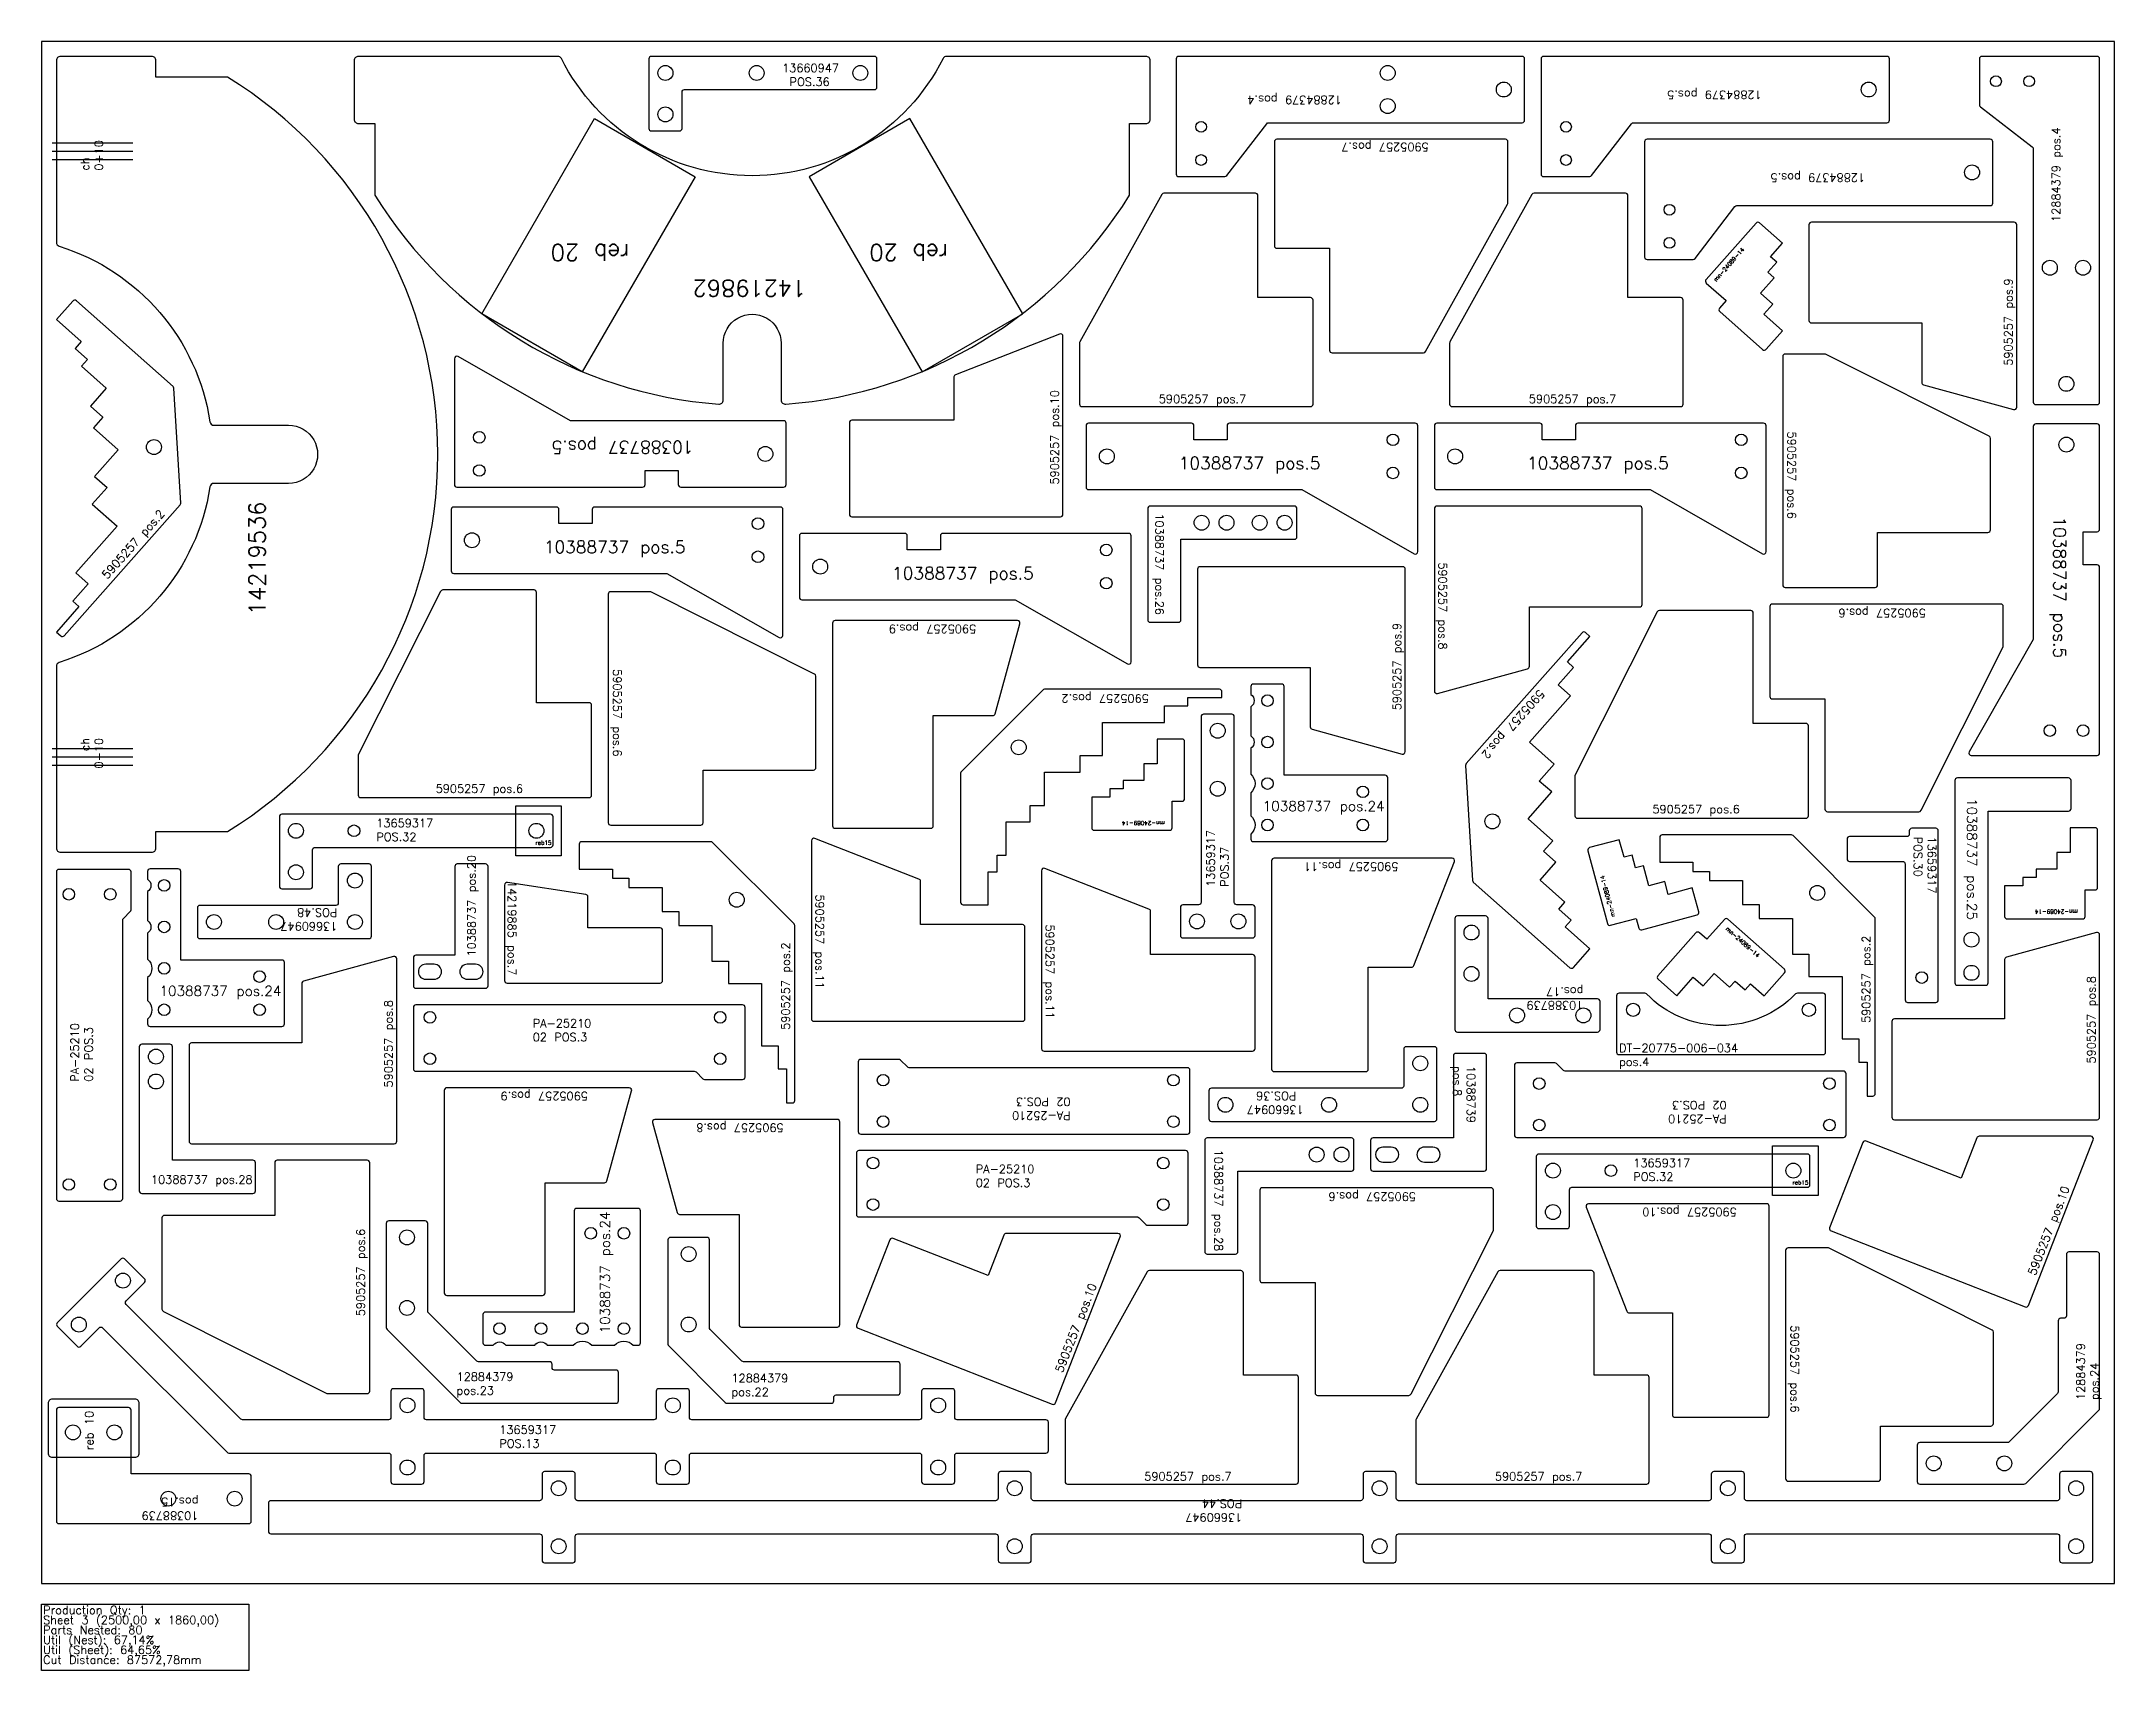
# Model space of a CAD drawing. Header units: millimetres. Extents: x 5250 to 7750, y -105 to 1860.
import ezdxf

# ---------------------------------------------------------------- set-up
doc = ezdxf.new("R2010")
doc.units = ezdxf.units.MM
for name, color, linetype in [('10388737v0', 7, 'Continuous'), ('10388739v0', 7, 'Continuous'), ('12884379v00', 7, 'Continuous'), ('13660947v0', 7, 'Continuous'), ('14219536', 7, 'Continuous'), ('14219862', 7, 'Continuous'), ('14219885', 7, 'Continuous'), ('5905257', 7, 'Continuous'), ('Chanfro', 7, 'Continuous'), ('DT-20775-006-034', 7, 'Continuous'), ('mn-24089-14', 7, 'Continuous'), ('PA-25210-02', 7, 'Continuous'), ('Rebaixo', 7, 'Continuous'), ('sheet', 24, 'Continuous'), ('Stats', 7, 'Continuous'), ('Texto', 7, 'Continuous')]:
    doc.layers.add(name, color=color, linetype=linetype)
doc.styles.get("Standard").update_dxf_attribs({"font": 'txt.shx'})

msp = doc.modelspace()

# ---------------------------------------------------------------- linework, layer by layer
at = {"color": 2}
for points in [[(6713.5, 781.6), (6713.5, 815.6, 0.414214), (6710.5, 818.6), (6691.5, 818.6, -0.414214), (6688.5, 821.6), (6688.5, 1045.6, 0.414214), (6685.5, 1048.6), (6651.5, 1048.6, 0.414214), (6648.5, 1045.6), (6648.5, 821.6, -0.414214), (6645.5, 818.6), (6626.5, 818.6, 0.414214), (6623.5, 815.6), (6623.5, 781.6, 0.414214), (6626.5, 778.6), (6710.5, 778.6, 0.414214)], [(7427.5, 897.9), (7427.5, 873.9, 0.414214), (7430.5, 870.9), (7494.5, 870.9, -0.414214), (7497.5, 867.9), (7497.5, 703.9, 0.414214), (7500.5, 700.9), (7534.5, 700.9, 0.414214), (7537.5, 703.9), (7537.5, 907.9, 0.414214), (7534.5, 910.9), (7505.5, 910.9, 0.414214), (7502.5, 907.9), (7502.5, 903.9, -0.414214), (7499.5, 900.9), (7430.5, 900.9, 0.414214)], [(5668.4, 197.4), (5492.6, 197.4, -0.198912), (5490.5, 198.3), (5352.1, 336.7, -0.414214), (5352.1, 340.9), (5374.3, 363.2, 0.414214), (5374.3, 367.5), (5350.3, 391.5, 0.414214), (5346.1, 391.5), (5269, 314.4, 0.414214), (5269, 310.2), (5293, 286.1, 0.414214), (5297.3, 286.1), (5319.5, 308.4, -0.414213), (5323.8, 308.4), (5473.9, 158.3, 0.198912), (5476, 157.4), (5668.4, 157.4, -0.414214), (5671.4, 154.4), (5671.4, 122.9, 0.414214), (5674.4, 119.9), (5708.4, 119.9, 0.414214), (5711.4, 122.9), (5711.4, 154.4, -0.414214), (5714.4, 157.4), (5988.4, 157.4, -0.414214), (5991.4, 154.4), (5991.4, 122.9, 0.414214), (5994.4, 119.9), (6028.4, 119.9, 0.414214), (6031.4, 122.9), (6031.4, 154.4, -0.414214), (6034.4, 157.4), (6308.4, 157.4, -0.414214), (6311.4, 154.4), (6311.4, 122.9, 0.414214), (6314.4, 119.9), (6348.4, 119.9, 0.414214), (6351.4, 122.9), (6351.4, 154.4, -0.414214), (6354.4, 157.4), (6461.4, 157.4, 0.414214), (6464.4, 160.4), (6464.4, 194.4, 0.414214), (6461.4, 197.4), (6354.4, 197.4, -0.414214), (6351.4, 200.4), (6351.4, 231.9, 0.414214), (6348.4, 234.9), (6314.4, 234.9, 0.414214), (6311.4, 231.9), (6311.4, 200.4, -0.414214), (6308.4, 197.4), (6034.4, 197.4, -0.414214), (6031.4, 200.4), (6031.4, 231.9, 0.414214), (6028.4, 234.9), (5994.4, 234.9, 0.414214), (5991.4, 231.9), (5991.4, 200.4, -0.414214), (5988.4, 197.4), (5714.4, 197.4, -0.414214), (5711.4, 200.4), (5711.4, 231.9, 0.414214), (5708.4, 234.9), (5674.4, 234.9, 0.414214), (5671.4, 231.9), (5671.4, 200.4, -0.414214)]]:
    msp.add_lwpolyline(points, format="xyb", close=True, dxfattribs=at)
at = {"color": 4}
for points in [[(5573.9, 837.9, 0.414214), (5576.9, 840.9), (5576.9, 884.9, -0.414214), (5579.9, 887.9), (5863.9, 887.9, 0.414214), (5866.9, 890.9), (5866.9, 924.9, 0.414214), (5863.9, 927.9), (5539.9, 927.9, 0.414214), (5536.9, 924.9), (5536.9, 840.9, 0.414214), (5539.9, 837.9)], [(7089.7, 428, 0.414214), (7092.7, 431), (7092.7, 475, -0.414214), (7095.7, 478), (7379.7, 478, 0.414214), (7382.7, 481), (7382.7, 515, 0.414214), (7379.7, 518), (7055.7, 518, 0.414214), (7052.7, 515), (7052.7, 431, 0.414214), (7055.7, 428)]]:
    msp.add_lwpolyline(points, format="xyb", close=True, dxfattribs=at)
at = {"color": 2}
for centre, radius in [((6668.5, 1028.6), 9), ((6668.5, 958.6), 9), ((6643.5, 798.6), 9), ((6693.5, 798.6), 9), ((7517.5, 730.9), 7), ((5348.2, 365.3), 9), ((5295.1, 312.3), 9), ((5691.4, 214.9), 9), ((6011.4, 214.9), 9), ((6331.4, 214.9), 9), ((5691.4, 139.9), 9), ((6011.4, 139.9), 9), ((6331.4, 139.9), 9)]:
    msp.add_circle(centre, radius, dxfattribs=at)
at = {"color": 4}
for centre, radius in [((5556.9, 907.9), 9), ((5626.9, 907.9), 7), ((5556.9, 857.9), 9), ((7072.7, 498), 9), ((7142.7, 498), 7), ((7072.7, 448), 9)]:
    msp.add_circle(centre, radius, dxfattribs=at)
at = {"color": 4, "linetype": 'Continuous', "lineweight": 25}
for centre in [(5846.9, 907.9), (7362.7, 498)]:
    msp.add_circle(centre, 9, dxfattribs=at)
at = {"color": 2}
for centre, start, end in [((5713.5, 737.9), 90, 270), ((5723.5, 737.9), 270, 90), ((5763.5, 737.9), 90, 270), ((5773.5, 737.9), 270, 90)]:
    msp.add_arc(centre, 9, start, end, dxfattribs=at)
at = {"layer": '10388737v0', "color": 2}
for p, q in [((5723.5, 746.9), (5713.5, 746.9)), ((5713.5, 728.9), (5723.5, 728.9)), ((5773.5, 746.9), (5763.5, 746.9)), ((5763.5, 728.9), (5773.5, 728.9))]:
    msp.add_line(p, q, dxfattribs=at)
for points in [[(6021, 1322.5), (6145, 1322.5, 0.414214), (6148, 1325.5), (6148, 1399.5, 0.414214), (6145, 1402.5), (5888, 1402.5), (5752.5, 1479.9, 0.575867), (5748, 1477.3), (5748, 1325.5, 0.414214), (5751, 1322.5), (5975, 1322.5, 0.414214), (5978, 1325.5), (5978, 1342.5), (6018, 1342.5), (6018, 1325.5, 0.414214)], [(6636.8, 1399.5), (6512.8, 1399.5, 0.414214), (6509.8, 1396.5), (6509.8, 1322.5, 0.414214), (6512.8, 1319.5), (6769.8, 1319.5), (6905.3, 1242.1, 0.575867), (6909.8, 1244.7), (6909.8, 1396.5, 0.414214), (6906.8, 1399.5), (6682.8, 1399.5, 0.414214), (6679.8, 1396.5), (6679.8, 1379.5), (6639.8, 1379.5), (6639.8, 1396.5, 0.414214)], [(7056.8, 1399.5), (6932.8, 1399.5, 0.414214), (6929.8, 1396.5), (6929.8, 1322.5, 0.414214), (6932.8, 1319.5), (7189.8, 1319.5), (7325.3, 1242.1, 0.575867), (7329.8, 1244.7), (7329.8, 1396.5, 0.414214), (7326.8, 1399.5), (7102.8, 1399.5, 0.414214), (7099.8, 1396.5), (7099.8, 1379.5), (7059.8, 1379.5), (7059.8, 1396.5, 0.414214)], [(7732, 1271.7), (7732, 1395.7, 0.414214), (7729, 1398.7), (7655, 1398.7, 0.414214), (7652, 1395.7), (7652, 1138.7), (7574.6, 1003.2, 0.575867), (7577.2, 998.7), (7729, 998.7, 0.414214), (7732, 1001.7), (7732, 1225.7, 0.414214), (7729, 1228.7), (7712, 1228.7), (7712, 1268.7), (7729, 1268.7, 0.414214)], [(5871.1, 1298.4), (5747.1, 1298.4, 0.414214), (5744.1, 1295.4), (5744.1, 1221.4, 0.414214), (5747.1, 1218.4), (6004.1, 1218.4), (6139.6, 1141, 0.575867), (6144.1, 1143.6), (6144.1, 1295.4, 0.414214), (6141.1, 1298.4), (5917.1, 1298.4, 0.414214), (5914.1, 1295.4), (5914.1, 1278.4), (5874.1, 1278.4), (5874.1, 1295.4, 0.414214)], [(6764.1, 1262.5), (6764.1, 1296.5, 0.414214), (6761.1, 1299.5), (6587.1, 1299.5, 0.414214), (6584.1, 1296.5), (6584.1, 1162.5, 0.414214), (6587.1, 1159.5), (6621.1, 1159.5, 0.414214), (6624.1, 1162.5), (6624.1, 1259.5), (6761.1, 1259.5, 0.414214)], [(6291.1, 1266.6), (6167.1, 1266.6, 0.414214), (6164.1, 1263.6), (6164.1, 1189.6, 0.414214), (6167.1, 1186.6), (6424.1, 1186.6), (6559.6, 1109.1, 0.575867), (6564.1, 1111.8), (6564.1, 1263.6, 0.414214), (6561.1, 1266.6), (6337.1, 1266.6, 0.414214), (6334.1, 1263.6), (6334.1, 1246.6), (6294.1, 1246.6), (6294.1, 1263.6, 0.414214)], [(6708.5, 953.7), (6708.5, 926.1, -0.447214), (6708.5, 903.7), (6708.5, 897.9, 0.414214), (6711.5, 894.9), (6870.5, 894.9, 0.414214), (6873.5, 897.9), (6873.5, 971.9, 0.414214), (6870.5, 974.9), (6748.5, 974.9), (6748.5, 1081.9, 0.414214), (6745.5, 1084.9), (6711.5, 1084.9, 0.414214), (6708.5, 1081.9), (6708.5, 1072.4, -0.534522), (6708.5, 1057.4), (6708.5, 1022.4, -0.534522), (6708.5, 1007.4), (6708.5, 976.1, -0.447214)], [(7694.5, 971.6), (7560.5, 971.6, 0.414214), (7557.5, 968.6), (7557.5, 724.6, 0.414214), (7560.5, 721.6), (7594.5, 721.6, 0.414214), (7597.5, 724.6), (7597.5, 931.6), (7694.5, 931.6, 0.414214), (7697.5, 934.6), (7697.5, 968.6, 0.414214)], [(5378, 730.8), (5378, 703.2, -0.447214), (5378, 680.8), (5378, 675, 0.414214), (5381, 672), (5540, 672, 0.414214), (5543, 675), (5543, 749, 0.414214), (5540, 752), (5418, 752), (5418, 859, 0.414214), (5415, 862), (5381, 862, 0.414214), (5378, 859), (5378, 849.5, -0.534522), (5378, 834.5), (5378, 799.5, -0.534522), (5378, 784.5), (5378, 753.2, -0.447214)], [(5785.5, 717.9, 0.414214), (5788.5, 720.9), (5788.5, 864.9, 0.414214), (5785.5, 867.9), (5751.5, 867.9, 0.414214), (5748.5, 864.9), (5748.5, 757.9), (5701.5, 757.9, 0.414214), (5698.5, 754.9), (5698.5, 720.9, 0.414214), (5701.5, 717.9)], [(5408, 510.5), (5408, 647.5, 0.414214), (5405, 650.5), (5371, 650.5, 0.414214), (5368, 647.5), (5368, 473.5, 0.414214), (5371, 470.5), (5505, 470.5, 0.414214), (5508, 473.5), (5508, 507.5, 0.414214), (5505, 510.5)], [(6692.8, 497.4), (6829.8, 497.4, 0.414214), (6832.8, 500.4), (6832.8, 534.4, 0.414214), (6829.8, 537.4), (6655.8, 537.4, 0.414214), (6652.8, 534.4), (6652.8, 400.4, 0.414214), (6655.8, 397.4), (6689.8, 397.4, 0.414214), (6692.8, 400.4)], [(5913.6, 287.4), (5941.2, 287.4, -0.447214), (5963.6, 287.4), (5969.4, 287.4, 0.414214), (5972.4, 290.4), (5972.4, 449.4, 0.414214), (5969.4, 452.4), (5895.4, 452.4, 0.414214), (5892.4, 449.4), (5892.4, 327.4), (5785.4, 327.4, 0.414214), (5782.4, 324.4), (5782.4, 290.4, 0.414214), (5785.4, 287.4), (5794.9, 287.4, -0.534522), (5809.9, 287.4), (5844.9, 287.4, -0.534522), (5859.9, 287.4), (5891.2, 287.4, -0.447214)]]:
    msp.add_lwpolyline(points, format="xyb", close=True, dxfattribs=at)
for centre, radius in [((5778, 1382.5), 7), ((6879.8, 1379.5), 7), ((7299.8, 1379.5), 7), ((7692, 1373.7), 9), ((6123, 1362.5), 9), ((6534.8, 1359.5), 9), ((6954.8, 1359.5), 9), ((5778, 1342.5), 7), ((6879.8, 1339.5), 7), ((7299.8, 1339.5), 7), ((6114.1, 1278.4), 7), ((6649.1, 1279.5), 9), ((6679.1, 1279.5), 9), ((6719.1, 1279.5), 9), ((6749.1, 1279.5), 9), ((5769.1, 1258.4), 9), ((6534.1, 1246.6), 7), ((6114.1, 1238.4), 7), ((6189.1, 1226.6), 9), ((6534.1, 1206.6), 7), ((6728.5, 1064.9), 7), ((7672, 1028.7), 7), ((7712, 1028.7), 7), ((6728.5, 1014.9), 7), ((6728.5, 964.9), 7), ((6843.5, 954.9), 7), ((6728.5, 914.9), 7), ((6843.5, 914.9), 7), ((5398, 842), 7), ((5398, 792), 7), ((7577.5, 776.6), 9), ((5398, 742), 7), ((5513, 732), 7), ((7577.5, 736.6), 9), ((5398, 692), 7), ((5513, 692), 7), ((5388, 635.5), 9), ((5388, 605.5), 9), ((6787.8, 517.4), 9), ((6817.8, 517.4), 9), ((5912.4, 422.4), 7), ((5952.4, 422.4), 7), ((5802.4, 307.4), 7), ((5852.4, 307.4), 7), ((5902.4, 307.4), 7), ((5952.4, 307.4), 7)]:
    msp.add_circle(centre, radius, dxfattribs=at)
at = {"layer": '10388739v0', "color": 2}
for points in [[(6994.5, 705.2), (6994.5, 802.2, 0.414214), (6991.5, 805.2), (6957.5, 805.2, 0.414214), (6954.5, 802.2), (6954.5, 668.2, 0.414214), (6957.5, 665.2), (7126.5, 665.2, 0.414214), (7129.5, 668.2), (7129.5, 702.2, 0.414214), (7126.5, 705.2)], [(6952.8, 636.4), (6952.8, 537.4), (6855.8, 537.4, 0.414214), (6852.8, 534.4), (6852.8, 500.4, 0.414214), (6855.8, 497.4), (6989.8, 497.4, 0.414214), (6992.8, 500.4), (6992.8, 636.4, 0.414214), (6989.8, 639.4), (6955.8, 639.4, 0.414214)], [(6867.8, 526.4, 1.000064), (6867.8, 508.4), (6877.8, 508.4, 1.000042), (6877.8, 526.4)], [(6917.8, 508.4), (6927.8, 508.4, 1.000042), (6927.8, 526.4), (6917.8, 526.4, 0.999958)]]:
    msp.add_lwpolyline(points, format="xyb", close=True, dxfattribs=at)
at = {"layer": '10388739v0', "color": 4}
msp.add_lwpolyline([(5358, 132.3), (5358, 209.3, 0.414214), (5355, 212.3), (5271, 212.3, 0.414214), (5268, 209.3), (5268, 75.3, 0.414214), (5271, 72.3), (5500, 72.3, 0.414214), (5503, 75.3), (5503, 129.3, 0.414214), (5500, 132.3)], format="xyb", close=True, dxfattribs=at)
at = {"layer": '10388739v0', "color": 2}
for centre in [(6974.5, 785.2), (6974.5, 735.2), (7029.5, 685.2), (7109.5, 685.2)]:
    msp.add_circle(centre, 9, dxfattribs=at)
at = {"layer": '10388739v0', "color": 4, "linetype": 'Continuous', "lineweight": 25}
for centre in [(5288, 182.3), (5338, 182.3)]:
    msp.add_circle(centre, 9, dxfattribs=at)
at = {"layer": '10388739v0', "color": 4}
for centre in [(5403, 102.3), (5483, 102.3)]:
    msp.add_circle(centre, 9, dxfattribs=at)
at = {"layer": '12884379v00', "color": 2}
for points in [[(7035.5, 1762, 0.414214), (7038.5, 1765), (7038.5, 1839, 0.414214), (7035.5, 1842), (6621.5, 1842, 0.414214), (6618.5, 1839), (6618.5, 1700, 0.414214), (6621.5, 1697), (6677.1, 1697, 0.232852), (6679.4, 1698.2), (6727.6, 1760.8, -0.232852), (6730, 1762)], [(7119.4, 1698.2), (7167.6, 1760.8, -0.232852), (7170, 1762), (7475.5, 1762, 0.414214), (7478.5, 1765), (7478.5, 1839, 0.414214), (7475.5, 1842), (7061.5, 1842, 0.414214), (7058.5, 1839), (7058.5, 1700, 0.414214), (7061.5, 1697), (7117.1, 1697, 0.232852)], [(7652, 1425, 0.414214), (7655, 1422), (7729, 1422, 0.414214), (7732, 1425), (7732, 1839, 0.414214), (7729, 1842), (7590, 1842, 0.414214), (7587, 1839), (7587, 1783.5, 0.232852), (7588.2, 1781.1), (7650.8, 1732.9, -0.232852), (7652, 1730.5)], [(7244.1, 1598.2), (7292.3, 1660.8, -0.232852), (7294.7, 1662), (7600.2, 1662, 0.414214), (7603.2, 1665), (7603.2, 1739, 0.414214), (7600.2, 1742), (7186.2, 1742, 0.414214), (7183.2, 1739), (7183.2, 1600, 0.414214), (7186.2, 1597), (7241.7, 1597, 0.232852)], [(5862.8, 267.4), (5777.1, 267.4, -0.198912), (5774.9, 268.3), (5716.7, 326.5, -0.198912), (5715.8, 328.6), (5715.8, 434.4, 0.414214), (5712.8, 437.4), (5668.8, 437.4, 0.414214), (5665.8, 434.4), (5665.8, 308.6, 0.198912), (5666.7, 306.5), (5754.9, 218.3, 0.198912), (5757.1, 217.4), (5942.8, 217.4, 0.414214), (5945.8, 220.4), (5945.8, 254.4, 0.414214), (5942.8, 257.4), (5868.8, 257.4, -0.414214), (5865.8, 260.4), (5865.8, 264.4, 0.414214)], [(6005.5, 414.4), (6005.5, 288.6, 0.198912), (6006.4, 286.5), (6074.7, 218.3, 0.198912), (6076.8, 217.4), (6202.5, 217.4, 0.414214), (6205.5, 220.4), (6205.5, 224.4, -0.414214), (6208.5, 227.4), (6282.5, 227.4, 0.414214), (6285.5, 230.4), (6285.5, 264.4, 0.414214), (6282.5, 267.4), (6096.8, 267.4, -0.198912), (6094.7, 268.3), (6056.4, 306.5, -0.198912), (6055.5, 308.6), (6055.5, 414.4, 0.414214), (6052.5, 417.4), (6008.5, 417.4, 0.414214)], [(7512, 166.9), (7512, 122.9, 0.414214), (7515, 119.9), (7640.8, 119.9, 0.198912), (7642.9, 120.8), (7731.1, 209, 0.198912), (7732, 211.1), (7732, 396.9, 0.414214), (7729, 399.9), (7695, 399.9, 0.414214), (7692, 396.9), (7692, 322.9, -0.414214), (7689, 319.9), (7685, 319.9, 0.414214), (7682, 316.9), (7682, 231.1, -0.198912), (7681.1, 229), (7622.9, 170.8, -0.198912), (7620.8, 169.9), (7515, 169.9, 0.414214)]]:
    msp.add_lwpolyline(points, format="xyb", close=True, dxfattribs=at)
for centre, radius in [((6873.5, 1822), 9), ((7013.5, 1802), 9), ((7453.5, 1802), 9), ((7607, 1812), 6.5), ((7647, 1812), 6.5), ((6873.5, 1782), 9), ((6648.5, 1757), 6.5), ((7088.5, 1757), 6.5), ((6648.5, 1717), 6.5), ((7088.5, 1717), 6.5), ((7578.2, 1702), 9), ((7213.2, 1657), 6.5), ((7213.2, 1617), 6.5), ((7672, 1587), 9), ((7712, 1587), 9), ((7692, 1447), 9), ((5690.8, 417.4), 9), ((6030.5, 397.4), 9), ((5690.8, 332.4), 9), ((6030.5, 312.4), 9), ((7532, 144.9), 9), ((7617, 144.9), 9)]:
    msp.add_circle(centre, radius, dxfattribs=at)
at = {"layer": '13660947v0', "color": 2}
for points in [[(6025.5, 1802), (6254.5, 1802, 0.414214), (6257.5, 1805), (6257.5, 1839, 0.414214), (6254.5, 1842), (5985.5, 1842, 0.414214), (5982.5, 1839), (5982.5, 1755, 0.414214), (5985.5, 1752), (6019.5, 1752, 0.414214), (6022.5, 1755), (6022.5, 1799, -0.414214)], [(5648, 780.9), (5648, 864.9, 0.414214), (5645, 867.9), (5611, 867.9, 0.414214), (5608, 864.9), (5608, 820.9, -0.414214), (5605, 817.9), (5441, 817.9, 0.414214), (5438, 814.9), (5438, 780.9, 0.414214), (5441, 777.9), (5645, 777.9, 0.414214)], [(6889.8, 597.4), (6660.8, 597.4, 0.414214), (6657.8, 594.4), (6657.8, 560.4, 0.414214), (6660.8, 557.4), (6929.8, 557.4, 0.414214), (6932.8, 560.4), (6932.8, 644.4, 0.414214), (6929.8, 647.4), (6895.8, 647.4, 0.414214), (6892.8, 644.4), (6892.8, 600.4, -0.414214)], [(7683.7, 131.9), (7683.7, 102.9, -0.414214), (7680.7, 99.9), (7306.7, 99.9, -0.414214), (7303.7, 102.9), (7303.7, 131.9, 0.414214), (7300.7, 134.9), (7266.7, 134.9, 0.414214), (7263.7, 131.9), (7263.7, 102.9, -0.414214), (7260.7, 99.9), (6886.7, 99.9, -0.414214), (6883.7, 102.9), (6883.7, 131.9, 0.414214), (6880.7, 134.9), (6846.7, 134.9, 0.414214), (6843.7, 131.9), (6843.7, 102.9, -0.414214), (6840.7, 99.9), (6446.7, 99.9, -0.414214), (6443.7, 102.9), (6443.7, 131.9, 0.414214), (6440.7, 134.9), (6406.7, 134.9, 0.414214), (6403.7, 131.9), (6403.7, 102.9, -0.414214), (6400.7, 99.9), (5896.7, 99.9, -0.414214), (5893.7, 102.9), (5893.7, 131.9, 0.414214), (5890.7, 134.9), (5856.7, 134.9, 0.414214), (5853.7, 131.9), (5853.7, 102.9, -0.414214), (5850.7, 99.9), (5526.7, 99.9, 0.414214), (5523.7, 96.9), (5523.7, 62.9, 0.414214), (5526.7, 59.9), (5850.7, 59.9, -0.414214), (5853.7, 56.9), (5853.7, 27.9, 0.414214), (5856.7, 24.9), (5890.7, 24.9, 0.414214), (5893.7, 27.9), (5893.7, 56.9, -0.414214), (5896.7, 59.9), (6400.7, 59.9, -0.414214), (6403.7, 56.9), (6403.7, 27.9, 0.414214), (6406.7, 24.9), (6440.7, 24.9, 0.414214), (6443.7, 27.9), (6443.7, 56.9, -0.414214), (6446.7, 59.9), (6840.7, 59.9, -0.414214), (6843.7, 56.9), (6843.7, 27.9, 0.414214), (6846.7, 24.9), (6880.7, 24.9, 0.414214), (6883.7, 27.9), (6883.7, 56.9, -0.414214), (6886.7, 59.9), (7260.7, 59.9, -0.414214), (7263.7, 56.9), (7263.7, 27.9, 0.414214), (7266.7, 24.9), (7300.7, 24.9, 0.414214), (7303.7, 27.9), (7303.7, 56.9, -0.414214), (7306.7, 59.9), (7680.7, 59.9, -0.414214), (7683.7, 56.9), (7683.7, 27.9, 0.414214), (7686.7, 24.9), (7720.7, 24.9, 0.414214), (7723.7, 27.9), (7723.7, 131.9, 0.414214), (7720.7, 134.9), (7686.7, 134.9, 0.414214)]]:
    msp.add_lwpolyline(points, format="xyb", close=True, dxfattribs=at)
for centre in [(6002.5, 1822), (6112.5, 1822), (6237.5, 1822), (6002.5, 1772), (5628, 847.9), (5458, 797.9), (5533, 797.9), (5628, 797.9), (6912.8, 627.4), (6677.8, 577.4), (6802.8, 577.4), (6912.8, 577.4), (5873.7, 114.9), (6423.7, 114.9), (6863.7, 114.9), (7283.7, 114.9), (7703.7, 114.9), (5873.7, 44.9), (6423.7, 44.9), (6863.7, 44.9), (7283.7, 44.9), (7703.7, 44.9)]:
    msp.add_circle(centre, 9, dxfattribs=at)
at = {"layer": '14219536', "color": 2}
msp.add_lwpolyline([(5271.5, 1111, 0.327971), (5268, 1106.2), (5268, 887, 0.414214), (5273, 882), (5383, 882, 0.414214), (5388, 887), (5388, 907), (5474.4, 907, 0.557308), (5474.4, 1817), (5388, 1817), (5388, 1837, 0.414214), (5383, 1842), (5273, 1842, 0.414214), (5268, 1837), (5268, 1617.8, 0.327971), (5271.5, 1613, -0.286974), (5453.1, 1401.3, 0.370985), (5458, 1397), (5548, 1397, -1.000011), (5548, 1327), (5458, 1327, 0.370985), (5453.1, 1322.7, -0.286974)], format="xyb", close=True, dxfattribs=at)
at = {"layer": '14219862', "color": 6}
msp.add_lwpolyline([(6562.1, 1674.6), (6562.1, 1761), (6582.1, 1761, 0.414214), (6587.1, 1766), (6587.1, 1837, 0.414214), (6582.1, 1842), (6341.6, 1842, 0.282489), (6337.2, 1839.3, -0.613973), (5877, 1839.3, 0.282489), (5872.6, 1842), (5632.1, 1842, 0.414214), (5627.1, 1837), (5627.1, 1766, 0.414214), (5632.1, 1761), (5652.1, 1761), (5652.1, 1674.6, 0.239775), (6066.7, 1422.5, 0.436517), (6072.1, 1427.5), (6072.1, 1496, -1.00002), (6142.1, 1496), (6142.1, 1427.5, 0.436517), (6147.5, 1422.5, 0.239775)], format="xyb", close=True, dxfattribs=at)
at = {"layer": '14219885', "color": 2}
msp.add_lwpolyline([(5909, 828.2, 0.370826), (5906.4, 831.2), (5811.9, 845.5, 0.458974), (5808.5, 842.5), (5808.5, 727.3, 0.414214), (5811.5, 724.3), (5996, 724.3, 0.414214), (5999, 727.3), (5999, 787.8, 0.414214), (5996, 790.8), (5909, 790.8)], format="xyb", close=True, dxfattribs=at)
at = {"layer": '5905257', "color": 2}
for points in [[(6803.4, 1487.5, 0.414214), (6806.4, 1484.5), (6916.6, 1484.5, 0.272375), (6919.2, 1486), (7018, 1663.8, 0.127458), (7018.4, 1665.3), (7018.4, 1739, 0.414214), (7015.4, 1742), (6739.9, 1742, 0.414214), (6736.9, 1739), (6736.9, 1613.5, 0.414214), (6739.9, 1610.5), (6803.4, 1610.5)], [(6716.9, 1674, 0.414214), (6713.9, 1677), (6603.7, 1677, 0.272375), (6601, 1675.5), (6502.3, 1497.7, 0.127458), (6501.9, 1496.2), (6501.9, 1422.5, 0.414214), (6504.9, 1419.5), (6780.4, 1419.5, 0.414214), (6783.4, 1422.5), (6783.4, 1548, 0.414214), (6780.4, 1551), (6716.9, 1551)], [(7163.2, 1674, 0.414214), (7160.2, 1677), (7050, 1677, 0.272375), (7047.4, 1675.5), (6948.6, 1497.7, 0.127458), (6948.2, 1496.2), (6948.2, 1422.5, 0.414214), (6951.2, 1419.5), (7226.7, 1419.5, 0.414214), (7229.7, 1422.5), (7229.7, 1548, 0.414214), (7226.7, 1551), (7163.2, 1551)], [(7517.5, 1448.8, 0.337796), (7519.7, 1445.9), (7628.2, 1416.1, 0.494996), (7632, 1419), (7632, 1639, 0.414214), (7629, 1642), (7384.5, 1642, 0.414214), (7381.5, 1639), (7381.5, 1523.5, 0.414214), (7384.5, 1520.5), (7517.5, 1520.5)], [(5291.3, 1219.1), (5306.3, 1205.9), (5287.7, 1184.9), (5295.2, 1178.3), (5268, 1147.6), (5273.2, 1143, 0.414214), (5277.5, 1143.2), (5417.3, 1300.9, 0.198912), (5418, 1303.1), (5409.7, 1441.8, 0.198912), (5408.7, 1443.8), (5292.1, 1547.2, 0.414214), (5287.9, 1546.9), (5268, 1524.5), (5297.9, 1497.9), (5290.6, 1489.7), (5305.6, 1476.4), (5298.3, 1468.2), (5328.2, 1441.7), (5309, 1420), (5324, 1406.7), (5312.7, 1394), (5342.6, 1367.4), (5314.1, 1335.3), (5329.1, 1322), (5311.1, 1301.8), (5341.1, 1275.2)], [(6350.4, 1403.1), (6227.4, 1403.1, 0.414214), (6224.4, 1400.1), (6224.4, 1289.6, 0.414214), (6227.4, 1286.6), (6478.9, 1286.6, 0.414214), (6481.9, 1289.6), (6481.9, 1504.3, 0.528004), (6477.8, 1507.1), (6352.3, 1458, 0.308897), (6350.4, 1455.3)], [(7464.3, 1204.4), (7464.3, 1267.9), (7597.3, 1267.9, 0.414214), (7600.3, 1270.9), (7600.3, 1381.1, 0.283537), (7598.7, 1383.8), (7401.3, 1482.9), (7352.8, 1482.9, 0.414214), (7349.8, 1479.9), (7349.8, 1204.4, 0.414214), (7352.8, 1201.4), (7461.3, 1201.4, 0.414214)], [(7044.3, 1106.3), (7044.3, 1178), (7177.3, 1178, 0.414213), (7180.3, 1181), (7180.3, 1296.5, 0.414214), (7177.3, 1299.5), (6932.8, 1299.5, 0.414214), (6929.8, 1296.5), (6929.8, 1076.5, 0.494996), (6933.6, 1073.6), (7042.1, 1103.4, 0.337796)], [(6780.1, 1033.2, 0.337796), (6782.3, 1030.3), (6890.8, 1000.5, 0.494996), (6894.6, 1003.4), (6894.6, 1223.4, 0.414214), (6891.6, 1226.4), (6647.1, 1226.4, 0.414214), (6644.1, 1223.4), (6644.1, 1107.9, 0.414214), (6647.1, 1104.9), (6780.1, 1104.9)], [(5910.5, 1062.4), (5847, 1062.4), (5847, 1195.4, 0.414214), (5844, 1198.4), (5733.9, 1198.4, 0.283537), (5731.2, 1196.7), (5632, 999.4), (5632, 950.9, 0.414214), (5635, 947.9), (5910.5, 947.9, 0.414214), (5913.5, 950.9), (5913.5, 1059.4, 0.414214)], [(6048, 917.7), (6048, 981.2), (6181, 981.2, 0.414214), (6184, 984.2), (6184, 1094.4, 0.283537), (6182.4, 1097), (5985, 1196.2), (5936.5, 1196.2, 0.414214), (5933.5, 1193.2), (5933.5, 917.7, 0.414214), (5936.5, 914.7), (6045, 914.7, 0.414214)], [(7337.3, 1066.9), (7400.8, 1066.9), (7400.8, 933.9, 0.414214), (7403.8, 930.9), (7514, 930.9, 0.283537), (7516.7, 932.6), (7615.8, 1129.9), (7615.8, 1178.4, 0.414214), (7612.8, 1181.4), (7337.3, 1181.4, 0.414214), (7334.3, 1178.4), (7334.3, 1069.9, 0.414214)], [(6397.2, 1046.9, 0.337796), (6400.1, 1049.1), (6429.9, 1157.6, 0.494996), (6427, 1161.4), (6207, 1161.4, 0.414214), (6204, 1158.4), (6204, 913.9, 0.414214), (6207, 910.9), (6322.5, 910.9, 0.414214), (6325.5, 913.9), (6325.5, 1046.9)], [(7377.8, 1037.5), (7314.3, 1037.5), (7314.3, 1170.5, 0.414214), (7311.3, 1173.5), (7201.2, 1173.5, 0.283537), (7198.5, 1171.9), (7099.3, 974.5), (7099.3, 926, 0.414214), (7102.3, 923), (7377.8, 923, 0.414214), (7380.8, 926), (7380.8, 1034.5, 0.414214)], [(7094.1, 1070.8), (7079.1, 1084), (7097.7, 1105), (7090.2, 1111.6), (7117.4, 1142.3), (7112.1, 1147, 0.414214), (7107.9, 1146.7), (6968.1, 989, 0.198912), (6967.4, 986.8), (6975.7, 848.1, 0.198912), (6976.7, 846.1), (7093.3, 742.8, 0.414214), (7097.5, 743), (7117.4, 765.5), (7087.5, 792), (7094.8, 800.2), (7079.8, 813.5), (7087.1, 821.7), (7057.2, 848.3), (7076.4, 870), (7061.4, 883.2), (7072.7, 895.9), (7042.8, 922.5), (7071.3, 954.7), (7056.3, 967.9), (7074.2, 988.1), (7044.3, 1014.7)], [(6604.5, 1038.6), (6604.5, 1058.6), (6632.5, 1058.6), (6632.5, 1068.6), (6673.5, 1068.6), (6673.5, 1075.6, 0.414214), (6670.5, 1078.6), (6459.7, 1078.6, 0.198912), (6457.6, 1077.7), (6359.4, 979.5, 0.198912), (6358.5, 977.3), (6358.5, 821.6, 0.414214), (6361.5, 818.6), (6391.5, 818.6), (6391.5, 858.6), (6402.5, 858.6), (6402.5, 878.6), (6413.5, 878.6), (6413.5, 918.6), (6442.5, 918.6), (6442.5, 938.6), (6459.5, 938.6), (6459.5, 978.6), (6502.5, 978.6), (6502.5, 998.6), (6529.5, 998.6), (6529.5, 1038.6)], [(7421.5, 657), (7441.5, 657), (7441.5, 629), (7451.5, 629), (7451.5, 588), (7458.5, 588, 0.414214), (7461.5, 591), (7461.5, 801.8, 0.198912), (7460.6, 803.9), (7362.4, 902.2, 0.198912), (7360.3, 903), (7204.5, 903, 0.414214), (7201.5, 900), (7201.5, 870), (7241.5, 870), (7241.5, 859), (7261.5, 859), (7261.5, 848), (7301.5, 848), (7301.5, 819), (7321.5, 819), (7321.5, 802), (7361.5, 802), (7361.5, 759), (7381.5, 759), (7381.5, 732), (7421.5, 732)], [(6118.5, 648.7), (6138.5, 648.7), (6138.5, 620.7), (6148.5, 620.7), (6148.5, 579.7), (6155.5, 579.7, 0.414214), (6158.5, 582.7), (6158.5, 793.5, 0.198912), (6157.6, 795.6), (6059.4, 893.8, 0.198912), (6057.3, 894.7), (5901.5, 894.7, 0.414214), (5898.5, 891.7), (5898.5, 861.7), (5938.5, 861.7), (5938.5, 850.7), (5958.5, 850.7), (5958.5, 839.7), (5998.5, 839.7), (5998.5, 810.7), (6018.5, 810.7), (6018.5, 793.7), (6058.5, 793.7), (6058.5, 750.7), (6078.5, 750.7), (6078.5, 723.7), (6118.5, 723.7)], [(6310, 794.7), (6310, 846.9, 0.308897), (6308.1, 849.7), (6182.6, 898.7, 0.528004), (6178.5, 895.9), (6178.5, 681.2, 0.414214), (6181.5, 678.2), (6433, 678.2, 0.414214), (6436, 681.2), (6436, 791.7, 0.414214), (6433, 794.7)], [(6587.5, 758.6), (6587.5, 810.7, 0.308897), (6585.6, 813.5), (6460.1, 862.6, 0.528004), (6456, 859.8), (6456, 645.1, 0.414214), (6459, 642.1), (6710.5, 642.1, 0.414214), (6713.5, 645.1), (6713.5, 755.6, 0.414214), (6710.5, 758.6)], [(6850, 743.4), (6902.2, 743.4, 0.308897), (6905, 745.3), (6954, 870.8, 0.528004), (6951.2, 874.9), (6736.5, 874.9, 0.414214), (6733.5, 871.9), (6733.5, 620.4, 0.414214), (6736.5, 617.4), (6847, 617.4, 0.414214), (6850, 620.4)], [(7617.5, 752.6), (7617.5, 680.9), (7484.5, 680.9, 0.414214), (7481.5, 677.9), (7481.5, 562.4, 0.414214), (7484.5, 559.4), (7729, 559.4, 0.414214), (7732, 562.4), (7732, 782.4, 0.494996), (7728.2, 785.3), (7619.7, 755.5, 0.337796)], [(5564, 723.7), (5564, 652), (5431, 652, 0.414214), (5428, 649), (5428, 533.5, 0.414214), (5431, 530.5), (5675.5, 530.5, 0.414214), (5678.5, 533.5), (5678.5, 753.5, 0.494996), (5674.7, 756.4), (5566.2, 726.6, 0.337796)], [(5929, 483.4, 0.337796), (5931.9, 485.6), (5961.7, 594.1, 0.494996), (5958.8, 597.9), (5738.8, 597.9, 0.414214), (5735.8, 594.9), (5735.8, 350.4, 0.414214), (5738.8, 347.4), (5854.3, 347.4, 0.414214), (5857.3, 350.4), (5857.3, 483.4)], [(6019.6, 445.2), (6091.3, 445.2), (6091.3, 312.2, 0.414214), (6094.3, 309.2), (6209.8, 309.2, 0.414214), (6212.8, 312.2), (6212.8, 556.7, 0.414214), (6209.8, 559.7), (5989.8, 559.7, 0.494996), (5986.9, 555.9), (6016.7, 447.4, 0.337796)], [(7565, 488.9), (7450.5, 533.7, 0.414214), (7446.6, 532), (7406.4, 429, 0.414214), (7408.1, 425.2), (7642.3, 333.7, 0.414214), (7646.2, 335.4), (7724.3, 535.3, 0.528004), (7721.5, 539.4), (7586.8, 539.4, 0.308897), (7584, 537.5)], [(5531.3, 507.5), (5531.3, 444), (5398.3, 444, 0.414214), (5395.3, 441), (5395.3, 330.8, 0.283537), (5397, 328.2), (5594.3, 229), (5642.8, 229, 0.414214), (5645.8, 232), (5645.8, 507.5, 0.414214), (5642.8, 510.5), (5534.3, 510.5, 0.414214)], [(6722.4, 362.9), (6785.9, 362.9), (6785.9, 229.9, 0.414214), (6788.9, 226.9), (6899, 226.9, 0.283537), (6901.7, 228.6), (7000.9, 425.9), (7000.9, 474.4, 0.414214), (6997.9, 477.4), (6722.4, 477.4, 0.414214), (6719.4, 474.4), (6719.4, 365.9, 0.414214)], [(7216.9, 326.5), (7216.9, 203.5, 0.414214), (7219.9, 200.5), (7330.4, 200.5, 0.414213), (7333.4, 203.5), (7333.4, 455, 0.414214), (7330.4, 458), (7115.8, 458, 0.528004), (7113, 454), (7162, 328.5, 0.308897), (7164.8, 326.5)], [(6391.7, 371.6), (6277.1, 416.3, 0.414214), (6273.2, 414.6), (6233, 311.7, 0.414214), (6234.7, 307.8), (6469, 216.3, 0.414214), (6472.9, 218), (6551, 418, 0.528004), (6548.2, 422.1), (6413.5, 422.1, 0.308897), (6410.7, 420.2)], [(7467.9, 126.4), (7467.9, 189.9), (7600.9, 189.9, 0.414214), (7603.9, 192.9), (7603.9, 303.1, 0.283537), (7602.3, 305.7), (7404.9, 404.9), (7356.4, 404.9, 0.414214), (7353.4, 401.9), (7353.4, 126.4, 0.414214), (7356.4, 123.4), (7464.9, 123.4, 0.414214)], [(6699.4, 374.4, 0.414214), (6696.4, 377.4), (6586.1, 377.4, 0.272375), (6583.5, 375.9), (6484.7, 198.1, 0.127458), (6484.4, 196.6), (6484.4, 122.9, 0.414214), (6487.4, 119.9), (6762.9, 119.9, 0.414214), (6765.9, 122.9), (6765.9, 248.4, 0.414214), (6762.9, 251.4), (6699.4, 251.4)], [(7122.3, 374.4, 0.414214), (7119.3, 377.4), (7009.1, 377.4, 0.272375), (7006.4, 375.9), (6907.7, 198.1, 0.127458), (6907.3, 196.6), (6907.3, 122.9, 0.414214), (6910.3, 119.9), (7185.8, 119.9, 0.414214), (7188.8, 122.9), (7188.8, 248.4, 0.414214), (7185.8, 251.4), (7122.3, 251.4)]]:
    msp.add_lwpolyline(points, format="xyb", close=True, dxfattribs=at)
for centre in [(5385.6, 1370.7), (6428.5, 1008.6), (6999.8, 919.2), (6088.5, 824.7), (7391.5, 833)]:
    msp.add_circle(centre, 9, dxfattribs=at)
at = {"layer": 'Chanfro', "color": 2}
for p, q in [((5360, 1737.4), (5263, 1737.4)), ((5360, 1727.4), (5263, 1727.4)), ((5360, 1717.4), (5263, 1717.4)), ((5360, 1006.6), (5263, 1006.6)), ((5360, 996.6), (5263, 996.6)), ((5360, 986.6), (5263, 986.6))]:
    msp.add_line(p, q, dxfattribs=at)
at = {"layer": 'DT-20775-006-034', "color": 2}
msp.add_lwpolyline([(7183.5, 712), (7152.5, 712, 0.414214), (7149.5, 709), (7149.5, 641, 0.414214), (7152.5, 638), (7398.5, 638, 0.414214), (7401.5, 641), (7401.5, 709, 0.414214), (7398.5, 712), (7367.5, 712, 0.203215), (7365.3, 711.1, -0.423938), (7185.7, 711.1, 0.203215)], format="xyb", close=True, dxfattribs=at)
for centre in [(7169.5, 692), (7381.5, 692)]:
    msp.add_circle(centre, 8, dxfattribs=at)
at = {"layer": 'mn-24089-14', "color": 2}
for points in [[(7339.5, 1575), (7332, 1581.6), (7342.6, 1593.6), (7335.1, 1600.2), (7349.7, 1616.7), (7322, 1641.2, 0.414214), (7317.8, 1641), (7257.4, 1572.9, 0.414214), (7257.7, 1568.6), (7281.6, 1547.4), (7273.7, 1538.4, 0.414214), (7273.9, 1534.2), (7325.6, 1488.4, 0.414214), (7329.8, 1488.7), (7349.7, 1511.1), (7327.2, 1531), (7337.8, 1543), (7322.9, 1556.3)], [(6554.5, 968.6), (6554.5, 958.6), (6538.5, 958.6), (6538.5, 948.6), (6516.5, 948.6), (6516.5, 911.6, 0.414214), (6519.5, 908.6), (6610.5, 908.6, 0.414214), (6613.5, 911.6), (6613.5, 943.6), (6625.5, 943.6, 0.414214), (6628.5, 946.6), (6628.5, 1015.6, 0.414214), (6625.5, 1018.6), (6595.5, 1018.6), (6595.5, 988.6), (6579.5, 988.6), (6579.5, 968.6)], [(7655.5, 861.6), (7655.5, 851.6), (7639.5, 851.6), (7639.5, 841.6), (7617.5, 841.6), (7617.5, 804.6, 0.414214), (7620.5, 801.6), (7711.5, 801.6, 0.414214), (7714.5, 804.6), (7714.5, 836.6), (7726.5, 836.6, 0.414214), (7729.5, 839.6), (7729.5, 908.6, 0.414214), (7726.5, 911.6), (7696.5, 911.6), (7696.5, 881.6), (7680.5, 881.6), (7680.5, 861.6)], [(7181.9, 865.7), (7172.3, 863.1), (7168.1, 878.5), (7158.5, 875.9), (7152.8, 897.2), (7117, 887.6, 0.414214), (7114.9, 883.9), (7138.5, 796, 0.414214), (7142.1, 793.9), (7173, 802.2), (7176.2, 790.6, 0.414214), (7179.8, 788.5), (7246.5, 806.4, 0.414214), (7248.6, 810), (7240.8, 839), (7211.9, 831.2), (7207.7, 846.7), (7188.4, 841.5)], [(7285.8, 719.2), (7292.4, 726.7), (7304.4, 716), (7311.1, 723.5), (7327.5, 708.9), (7352.1, 736.6, 0.414214), (7351.8, 740.9), (7283.7, 801.2, 0.414214), (7279.5, 801), (7258.2, 777), (7249.3, 785, 0.414214), (7245, 784.7), (7199.3, 733.1, 0.414214), (7199.5, 728.8), (7222, 708.9), (7241.9, 731.4), (7253.8, 720.8), (7267.1, 735.7)]]:
    msp.add_lwpolyline(points, format="xyb", close=True, dxfattribs=at)
at = {"layer": 'PA-25210-02', "color": 2}
for points in [[(5355, 861.3), (5271, 861.3, 0.414214), (5268, 858.3), (5268, 464.3, 0.414214), (5271, 461.3), (5345, 461.3, 0.414214), (5348, 464.3), (5348, 800.1, -0.198912), (5348.9, 802.2), (5357.1, 810.5, 0.198912), (5358, 812.6), (5358, 858.3, 0.414214)], [(6098.5, 610.9), (6098.5, 694.9, 0.414214), (6095.5, 697.9), (5701.5, 697.9, 0.414214), (5698.5, 694.9), (5698.5, 620.9, 0.414214), (5701.5, 617.9), (6037.3, 617.9, -0.198912), (6039.4, 617), (6047.6, 608.8, 0.198912), (6049.7, 607.9), (6095.5, 607.9, 0.414214)], [(6235, 629.1), (6235, 545.1, 0.414214), (6238, 542.1), (6632, 542.1, 0.414214), (6635, 545.1), (6635, 619.1, 0.414214), (6632, 622.1), (6296.3, 622.1, -0.198912), (6294.2, 623), (6285.9, 631.2, 0.198912), (6283.8, 632.1), (6238, 632.1, 0.414214)], [(7026.2, 625), (7026.2, 541, 0.414214), (7029.2, 538), (7423.2, 538, 0.414214), (7426.2, 541), (7426.2, 615, 0.414214), (7423.2, 618), (7087.4, 618, -0.198912), (7085.3, 618.9), (7077.1, 627.2, 0.198912), (7075, 628), (7029.2, 628, 0.414214)], [(6632.8, 435.1), (6632.8, 519.1, 0.414214), (6629.8, 522.1), (6235.8, 522.1, 0.414214), (6232.8, 519.1), (6232.8, 445.1, 0.414214), (6235.8, 442.1), (6571.6, 442.1, -0.198912), (6573.7, 441.2), (6581.9, 433, 0.198912), (6584.1, 432.1), (6629.8, 432.1, 0.414214)]]:
    msp.add_lwpolyline(points, format="xyb", close=True, dxfattribs=at)
for centre in [(5283, 831.3), (5333, 831.3), (5718.5, 682.9), (6068.5, 682.9), (5718.5, 632.9), (6068.5, 632.9), (6265, 607.1), (6615, 607.1), (7056.2, 603), (7406.2, 603), (6265, 557.1), (6615, 557.1), (7056.2, 553), (7406.2, 553), (6252.8, 507.1), (6602.8, 507.1), (5283, 481.3), (5333, 481.3), (6252.8, 457.1), (6602.8, 457.1)]:
    msp.add_circle(centre, 7, dxfattribs=at)
at = {"layer": 'Rebaixo', "color": 6}
for points in [[(5917.1, 1767), (6038.3, 1696.9), (5902, 1461.5), (5780.9, 1531.6)], [(6297.1, 1767), (6175.9, 1696.9), (6312.2, 1461.5), (6433.3, 1531.6)]]:
    msp.add_lwpolyline(points, close=True, dxfattribs=at)
at = {"layer": 'Rebaixo', "color": 4, "linetype": 'Continuous', "lineweight": 25}
for points in [[(5821.9, 937.9), (5876.9, 937.9), (5876.9, 877.9), (5821.9, 877.9)], [(7337.7, 528), (7392.7, 528), (7392.7, 468), (7337.7, 468)]]:
    msp.add_lwpolyline(points, close=True, dxfattribs=at)
msp.add_lwpolyline([(5263, 152.3), (5363, 152.3, 0.414214), (5368, 157.3), (5368, 217.3, 0.414214), (5363, 222.3), (5263, 222.3, 0.414214), (5258, 217.3), (5258, 157.3, 0.414214)], format="xyb", close=True, dxfattribs=at)
at = {"layer": 'sheet', "color": 7}
msp.add_lwpolyline([(5250, 0), (7750, 0), (7750, 1860), (5250, 1860)], close=True, dxfattribs=at)
at = {"layer": 'Stats', "color": 151}
msp.add_lwpolyline([(5250, -25), (5500, -25), (5500, -105), (5250, -105), (5250, -25)], close=True, dxfattribs=at)

# ---------------------------------------------------------------- texts
at = {"layer": 'Chanfro', "color": 2, "char_height": 10, "width": 54.582, "rotation": 90}
for insert, attachment_point in [((5324.2, 1704.1), 7), ((5324.2, 1019.9), 9)]:
    msp.add_mtext('ch 0+10', dxfattribs=dict(at, insert=insert, attachment_point=attachment_point))
at = {"layer": 'Rebaixo', "color": 6, "char_height": 20, "attachment_point": 1, "rotation": 180}
for insert in [(5959.1, 1595.3), (6343.3, 1595.3)]:
    msp.add_mtext_dynamic_manual_height_columns('reb 20', width=96.586, gutter_width=12.5, heights=[0], dxfattribs=dict(at, insert=insert))
at = {"layer": 'Rebaixo', "color": 4, "char_height": 5, "attachment_point": 1}
for insert in [(5845.8, 896), (7361.6, 486.2)]:
    msp.add_mtext_dynamic_manual_height_columns('reb15', width=44.144, gutter_width=12.5, heights=[0], dxfattribs=dict(at, insert=insert))
at = {"layer": 'Rebaixo', "color": 4, "linetype": 'Continuous', "lineweight": 25, "insert": (5302.6, 160.8), "char_height": 10, "attachment_point": 1, "rotation": 90}
msp.add_mtext_dynamic_manual_height_columns('reb 10', width=47.491, gutter_width=12.5, heights=[0], dxfattribs=at)
at = {"layer": 'Stats', "color": 60}
for s, p in [('Sheet 3 (2500,00 x 1860,00)', (5252, -49)), ('Production Qty: 1', (5252, -37)), ('Parts Nested: 80', (5252, -61)), ('Util (Nest): 67,14%', (5252, -73)), ('Util (Sheet): 64,65%', (5252, -85)), ('Cut Distance: 87572,78mm', (5252, -97))]:
    msp.add_text(s, height=10, dxfattribs=at).set_placement(p)
at = {"layer": 'Texto', "color": 2, "attachment_point": 1}
for s, insert, char_height, width in [('13660947\\P POS.36', (6143.2, 1833), 10, 116.776), ('5905257 pos.7', (6597.4, 1433.8), 10, 209.203), ('5905257 pos.7', (7043.7, 1433.8), 10, 209.203), ('10388737 pos.5', (6621.5, 1358.9), 15, 206.32), ('10388737 pos.5', (7041.5, 1358.9), 15, 206.32), ('10388737 pos.5', (5855.8, 1257.8), 15, 206.32), ('10388737 pos.5', (6275.8, 1226), 15, 206.32), ('5905257 pos.6', (5725.4, 963.8), 10, 209.203), ('10388737 pos.24', (6722.8, 943.7), 12, 206.32), ('5905257 pos.6', (7192.7, 939), 10, 209.203), ('10388737 pos.24', (5392.3, 720.8), 12, 206.32), ('PA-25210 02 POS.3', (5842.4, 680.7), 10, 93.785), ('DT-20775-006-034 pos.4', (7152.5, 650.9), 10, 165.935), ('PA-25210 02 POS.3', (6376.7, 504.9), 10, 93.785), ('10388737 pos.28', (5382.1, 492.2), 10, 206.32), ('12884379 pos.23', (5750.6, 254.4), 10, 108.263), ('12884379 pos.22', (6082.1, 252.7), 10, 108.263), ('13659317 \\PPOS.13', (5802.1, 190.5), 10, 171.219), ('5905257 pos.7', (6579.9, 134.2), 10, 209.203), ('5905257 pos.7', (7002.8, 134.2), 10, 209.203)]:
    msp.add_mtext(s, dxfattribs=dict(at, insert=insert, char_height=char_height, width=width))
at = {"layer": 'Texto', "color": 2}
for s, insert, char_height, width, attachment_point, rotation in [('12884379 pos.5', (7324.5, 1790.6), 10, 108.263, 1, 180), ('12884379 pos.4', (6818.2, 1784.5), 10, 108.263, 1, 180), ('12884379 pos.4', (7674.5, 1642.3), 10, 108.263, 1, 90), ('5905257 pos.7', (6922.9, 1727.7), 10, 209.203, 1, 180), ('12884379 pos.5', (7449.1, 1690.6), 10, 108.263, 1, 180), ('mn-24089-14', (7265.9, 1573.2), 5, 76.182, 1, 48.4566), ('5905257 pos.9', (7617, 1574.2), 10, 209.203, 3, 90), ('5905257 pos.10', (6466.8, 1439.5), 10, 209.203, 3, 90), ('10388737 pos.5', (6036.3, 1363.1), 15, 206.32, 1, 180), ('5905257 pos.6', (7365.7, 1389.5), 10, 209.203, 1, 270), ('14219536', (5500.1, 1167.9), 20, 434.728, 1, 90), ('5905257 pos.2', (5321.9, 1217.5), 10, 209.203, 1, 48.4422), ('10388737 pos.26', (6603.3, 1290.7), 10, 206.32, 1, 270), ('10388737 pos.5', (7691.4, 1287), 15, 206.32, 1, 270), ('5905257 pos.8', (6944.8, 1231.7), 10, 209.203, 1, 270), ('5905257 pos.6', (7522.4, 1165.5), 10, 209.203, 1, 180), ('5905257 pos.9', (6271.8, 1146.4), 10, 209.203, 3, 180), ('5905257 pos.9', (6879.6, 1158.6), 10, 209.203, 3, 90), ('5905257 pos.6', (5949.4, 1102.8), 10, 209.203, 1, 270), ('5905257 pos.2', (6585.4, 1062.5), 10, 209.203, 1, 180), ('5905257 pos.2', (7063.5, 1072.4), 10, 209.203, 1, 228.4422), ('10388737 pos.25', (7584.1, 947.3), 12, 206.32, 1, 270), ('mn-24089-14', (6604.6, 914.7), 5, 76.182, 1, 180), ('13659317 \\PPOS.37', (6655, 840.3), 10, 171.219, 1, 90), ('10388737 pos.20', (5763.6, 756.3), 10, 206.32, 1, 90), ('13659317\\PPOS.30', (7534.7, 900.9), 10, 171.219, 1, 270), ('5905257 pos.11', (6886.4, 859.8), 10, 209.203, 1, 180), ('mn-24089-14', (7142.9, 803.3), 5, 76.182, 1, 105), ('14219885 pos.7', (5822.5, 733.5), 10, 277.851, 3, 270), ('5905257 pos.11', (6193.6, 831.2), 10, 209.203, 1, 270), ('13660947 \\PPOS.48', (5606.8, 787.6), 10, 116.776, 1, 180), ('mn-24089-14', (7705.6, 807.8), 5, 76.182, 1, 180), ('5905257 pos.11', (6471.1, 795), 10, 209.203, 1, 270), ('mn-24089-14', (7284, 792.7), 5, 76.182, 1, 318.4566), ('5905257 pos.2', (7445.4, 676.1), 10, 209.203, 1, 90), ('5905257 pos.2', (6142.4, 667.8), 10, 209.203, 1, 90), ('5905257 pos.8', (7717, 627.2), 10, 209.203, 1, 90), ('5905257 pos.8', (5663.5, 598.3), 10, 209.203, 1, 90), ('10388739 pos.17', (7109.5, 692.3), 10, 113.848, 1, 180), ('PA-25210 02 POS.3', (5285.2, 605.2), 10, 93.785, 1, 90), ('10388739 pos.8', (6979, 624.2), 10, 102.664, 1, 270), ('5905257 pos.9', (5803.6, 582.9), 10, 209.203, 3, 180), ('PA-25210 02 POS.3', (6491.1, 559.3), 10, 93.785, 1, 180), ('13660947\\P POS.36', (6772.2, 566.4), 10, 116.776, 1, 180), ('PA-25210 02 POS.3', (7282.3, 555.3), 10, 93.785, 1, 180), ('5905257 pos.8', (6145, 544.7), 10, 209.203, 1, 180), ('10388737 pos.28', (6674.5, 523.3), 10, 206.32, 1, 270), ('5905257 pos.10', (7686.7, 480.5), 10, 209.203, 3, 68.6631), ('5905257 pos.6', (6907.5, 461.5), 10, 209.203, 1, 180), ('5905257 pos.10', (7180.5, 443), 10, 209.203, 3, 180), ('5905257 pos.6', (5629.9, 322.4), 10, 209.203, 1, 90), ('10388737 pos.24', (5923.6, 301.7), 12, 206.32, 1, 90), ('5905257 pos.10', (6513.4, 363.2), 10, 209.203, 3, 68.6631), ('5905257 pos.6', (7369.4, 311.5), 10, 209.203, 1, 270), ('12884379 pos.24', (7704.2, 221.3), 10, 108.263, 1, 90), ('13660947 POS.44', (6698, 74.6), 10, 116.776, 1, 180)]:
    msp.add_mtext(s, dxfattribs=dict(at, insert=insert, char_height=char_height, width=width, attachment_point=attachment_point, rotation=rotation))
at = {"layer": 'Texto', "color": 6, "insert": (6172.4, 1552.2), "char_height": 20, "width": 576.404, "attachment_point": 1, "rotation": 180}
msp.add_mtext('14219862', dxfattribs=at)
at = {"layer": 'Texto', "color": 4, "char_height": 10, "width": 171.219, "attachment_point": 1}
for insert in [(5653.8, 922.2), (7169.6, 512.3)]:
    msp.add_mtext('13659317\\PPOS.32', dxfattribs=dict(at, insert=insert))
at = {"layer": 'Texto', "color": 4, "insert": (5439.3, 76.7), "char_height": 10, "width": 109.098, "attachment_point": 1, "rotation": 180}
msp.add_mtext('10388739 pos.15', dxfattribs=at)

doc.saveas('drawing.dxf')
